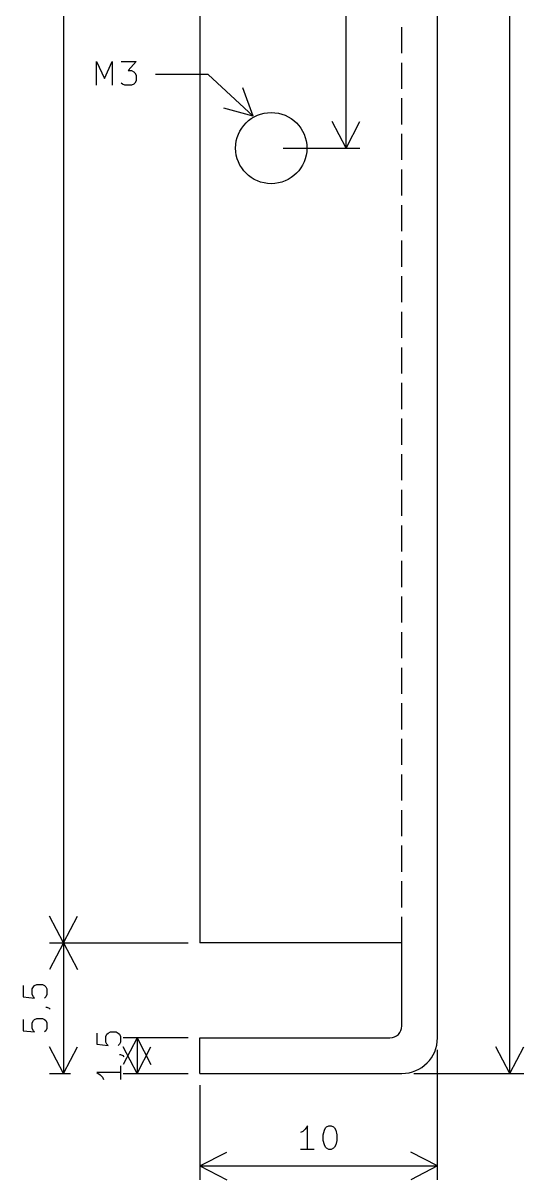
# Model space of a CAD drawing. Header units: millimetres. Extents: x 132 to 491, y -200 to -1.
# Drawn here: x 444.1 to 465.19, y -170.79 to -122.03 of the extents above; entities that cross this region are included whole.
import ezdxf

# ---------------------------------------------------------------- set-up
doc = ezdxf.new("R2010")
doc.units = ezdxf.units.MM
doc.layers.add('User.3', color=254, linetype='CONTINUOUS', true_color=0xb4dbd2)
doc.layers.add('User.4', color=57, linetype='CONTINUOUS', true_color=0x484848)

msp = doc.modelspace()

# ---------------------------------------------------------------- linework, layer by layer
at = {"layer": 'User.3', "linetype": 'CONTINUOUS'}
for p, q in [((464.6, -166.3), (464.6, -48.3)), ((461.55, -164.8), (461.55, -49.8)), ((445.8, -53.8), (445.8, -160.8)), ((451.55, -53.8), (451.55, -160.8)), ((457.7, -127.3), (457.7, -107.3)), ((460.05, -123.3), (460.05, -122.2)), ((447.190476, -124.654819), (447.190476, -123.654819)), ((447.190476, -123.654819), (447.523809, -124.369104)), ((447.523809, -124.369104), (447.857142, -123.654819)), ((447.857142, -123.654819), (447.857142, -124.654819)), ((448.238095, -123.654819), (448.857142, -123.654819)), ((448.857142, -123.654819), (448.523809, -124.035771)), ((460.05, -124.8), (460.05, -123.7)), ((448.523809, -124.035771), (448.666666, -124.035771)), ((448.666666, -124.035771), (448.761904, -124.08339)), ((448.761904, -124.08339), (448.809523, -124.131009)), ((448.809523, -124.131009), (448.857142, -124.226247)), ((448.857142, -124.226247), (448.857142, -124.464342)), ((451.9, -124.2), (449.672619, -124.2)), ((453.784472, -125.958841), (451.9, -124.2)), ((448.285714, -124.6072), (448.238095, -124.55958)), ((448.380952, -124.654819), (448.285714, -124.6072)), ((448.666666, -124.654819), (448.380952, -124.654819)), ((448.761904, -124.6072), (448.666666, -124.654819)), ((448.809523, -124.55958), (448.761904, -124.6072)), ((448.857142, -124.464342), (448.809523, -124.55958)), ((453.784472, -125.958841), (453.361061, -124.761501)), ((460.05, -126.3), (460.05, -125.2)), ((453.784472, -125.958841), (452.56081, -125.618913)), ((457.7, -127.3), (457.113579, -126.173496)), ((457.7, -127.3), (458.286421, -126.173496)), ((460.05, -127.8), (460.05, -126.7)), ((455.05, -127.3), (458.28642, -127.3)), ((460.05, -129.3), (460.05, -128.2)), ((460.05, -130.8), (460.05, -129.7)), ((460.05, -132.3), (460.05, -131.2)), ((460.05, -133.8), (460.05, -132.7)), ((460.05, -135.3), (460.05, -134.2)), ((460.05, -136.8), (460.05, -135.7)), ((460.05, -138.3), (460.05, -137.2)), ((460.05, -139.8), (460.05, -138.7)), ((460.05, -141.3), (460.05, -140.2)), ((460.05, -142.8), (460.05, -141.7)), ((460.05, -144.3), (460.05, -143.2)), ((460.05, -145.8), (460.05, -144.7)), ((460.05, -147.3), (460.05, -146.2)), ((460.05, -148.8), (460.05, -147.7)), ((460.05, -150.3), (460.05, -149.2)), ((460.05, -151.8), (460.05, -150.7)), ((460.05, -153.3), (460.05, -152.2)), ((460.05, -154.8), (460.05, -153.7)), ((460.05, -156.3), (460.05, -155.2)), ((460.05, -157.8), (460.05, -156.7)), ((460.05, -159.3), (460.05, -158.2)), ((445.8, -160.8), (445.213579, -159.673496)), ((445.8, -160.8), (446.386421, -159.673496)), ((460.05, -160.8), (460.05, -159.7)), ((445.8, -160.8), (445.213579, -161.926504)), ((445.21358, -160.8), (451.05, -160.8)), ((445.8, -160.8), (445.8, -166.3)), ((445.8, -160.8), (446.386421, -161.926504)), ((460.05, -160.8), (451.55, -160.8)), ((460.05, -164.3), (460.05, -160.8)), ((444.104819, -162.597619), (444.104819, -163.073809)), ((444.485771, -162.740476), (444.53339, -162.645238)), ((444.485771, -162.978571), (444.485771, -162.740476)), ((444.53339, -162.645238), (444.581009, -162.597619)), ((444.581009, -162.597619), (444.676247, -162.55)), ((444.676247, -162.55), (444.914342, -162.55)), ((444.914342, -162.55), (445.00958, -162.597619)), ((445.00958, -162.597619), (445.0572, -162.645238)), ((445.0572, -162.645238), (445.104819, -162.740476)), ((445.104819, -162.740476), (445.104819, -162.978571)), ((444.104819, -163.073809), (444.581009, -163.121428)), ((444.53339, -163.073809), (444.485771, -162.978571)), ((444.581009, -163.121428), (444.53339, -163.073809)), ((445.0572, -163.073809), (445.00958, -163.121428)), ((445.104819, -162.978571), (445.0572, -163.073809)), ((445.0572, -163.50238), (445.104819, -163.50238)), ((445.104819, -163.50238), (445.200057, -163.549999)), ((445.200057, -163.549999), (445.247676, -163.597618)), ((444.104819, -164.02619), (444.104819, -164.50238)), ((444.485771, -164.169047), (444.53339, -164.073809)), ((444.485771, -164.407142), (444.485771, -164.169047)), ((444.53339, -164.073809), (444.581009, -164.02619)), ((444.581009, -164.02619), (444.676247, -163.978571)), ((444.676247, -163.978571), (444.914342, -163.978571)), ((444.914342, -163.978571), (445.00958, -164.02619)), ((445.00958, -164.02619), (445.0572, -164.073809)), ((445.0572, -164.073809), (445.104819, -164.169047)), ((445.104819, -164.169047), (445.104819, -164.407142)), ((444.104819, -164.50238), (444.581009, -164.549999)), ((444.53339, -164.50238), (444.485771, -164.407142)), ((444.581009, -164.549999), (444.53339, -164.50238)), ((445.0572, -164.50238), (445.00958, -164.549999)), ((445.104819, -164.407142), (445.0572, -164.50238)), ((447.204819, -164.597619), (447.204819, -165.073809)), ((447.585771, -164.740476), (447.63339, -164.645238)), ((447.585771, -164.978571), (447.585771, -164.740476)), ((447.63339, -164.645238), (447.681009, -164.597619)), ((447.681009, -164.597619), (447.776247, -164.55)), ((447.776247, -164.55), (448.014342, -164.55)), ((448.014342, -164.55), (448.10958, -164.597619)), ((448.10958, -164.597619), (448.1572, -164.645238)), ((448.1572, -164.645238), (448.204819, -164.740476)), ((448.204819, -164.740476), (448.204819, -164.978571)), ((445.8, -166.3), (445.213579, -165.173496)), ((445.8, -166.3), (446.386421, -165.173496)), ((447.204819, -165.073809), (447.681009, -165.121428)), ((447.63339, -165.073809), (447.585771, -164.978571)), ((447.681009, -165.121428), (447.63339, -165.073809)), ((448.1572, -165.073809), (448.10958, -165.121428)), ((448.204819, -164.978571), (448.1572, -165.073809)), ((448.9, -164.8), (448.313579, -165.926504)), ((448.9, -166.3), (448.313579, -165.173496)), ((451.05, -164.8), (448.31358, -164.8)), ((448.9, -164.8), (448.9, -166.3)), ((448.9, -164.8), (449.486421, -165.926504)), ((448.9, -166.3), (449.486421, -165.173496)), ((451.55, -164.8), (459.55, -164.8)), ((451.55, -166.3), (451.55, -164.8)), ((464.6, -166.3), (464.013579, -165.173496)), ((464.6, -166.3), (465.186421, -165.173496)), ((448.1572, -165.50238), (448.204819, -165.50238)), ((448.204819, -165.50238), (448.300057, -165.549999)), ((448.300057, -165.549999), (448.347676, -165.597618)), ((461.55, -170.78642), (461.55, -165.3)), ((448.204819, -165.978571), (448.204819, -166.549999)), ((445.21358, -166.3), (446.1, -166.3)), ((448.204819, -166.264285), (447.204819, -166.264285)), ((447.204819, -166.264285), (447.347676, -166.359523)), ((447.347676, -166.359523), (447.442914, -166.454761)), ((447.442914, -166.454761), (447.490533, -166.549999)), ((448.31358, -166.3), (451.05, -166.3)), ((451.55, -166.3), (460.05, -166.3)), ((460.55, -166.3), (465.18642, -166.3)), ((451.55, -166.8), (451.55, -170.78642)), ((455.978571, -168.647676), (455.883333, -168.742914)), ((456.073809, -168.504819), (455.978571, -168.647676)), ((456.073809, -169.504819), (456.073809, -168.504819)), ((456.788095, -168.695295), (456.835714, -168.600057)), ((456.835714, -168.600057), (456.883333, -168.552438)), ((456.883333, -168.552438), (456.978571, -168.504819)), ((456.978571, -168.504819), (457.073809, -168.504819)), ((457.073809, -168.504819), (457.169047, -168.552438)), ((457.169047, -168.552438), (457.216666, -168.600057)), ((457.216666, -168.600057), (457.264285, -168.695295)), ((455.883333, -168.742914), (455.788095, -168.790533)), ((456.740476, -168.885771), (456.788095, -168.695295)), ((456.740476, -169.123866), (456.740476, -168.885771)), ((456.788095, -169.314342), (456.740476, -169.123866)), ((457.264285, -168.695295), (457.311904, -168.885771)), ((457.311904, -169.123866), (457.264285, -169.314342)), ((457.311904, -168.885771), (457.311904, -169.123866)), ((451.55, -170.2), (452.676504, -169.613579)), ((456.359523, -169.504819), (455.788095, -169.504819)), ((456.835714, -169.40958), (456.788095, -169.314342)), ((456.883333, -169.4572), (456.835714, -169.40958)), ((456.978571, -169.504819), (456.883333, -169.4572)), ((457.073809, -169.504819), (456.978571, -169.504819)), ((457.169047, -169.4572), (457.073809, -169.504819)), ((457.216666, -169.40958), (457.169047, -169.4572)), ((457.264285, -169.314342), (457.216666, -169.40958)), ((461.55, -170.2), (460.423496, -169.613579)), ((451.55, -170.2), (461.55, -170.2)), ((451.55, -170.2), (452.676504, -170.786421)), ((461.55, -170.2), (460.423496, -170.786421))]:
    msp.add_line(p, q, dxfattribs=at)
at = {"layer": 'User.3'}
msp.add_circle((454.55, -127.3), 1.5, dxfattribs=at)
for centre, radius in [((459.55, -164.3), 0.5), ((460.05, -164.8), 1.5)]:
    msp.add_arc(centre, radius, -90, 0, dxfattribs=at)
at = {"layer": 'User.4', "linetype": 'CONTINUOUS'}
for p, q in [((461.55, -164.8), (461.55, -49.8)), ((451.55, -53.8), (451.55, -160.8)), ((460.05, -123.3), (460.05, -122.2)), ((460.05, -124.8), (460.05, -123.7)), ((460.05, -126.3), (460.05, -125.2)), ((460.05, -127.8), (460.05, -126.7)), ((460.05, -129.3), (460.05, -128.2)), ((460.05, -130.8), (460.05, -129.7)), ((460.05, -132.3), (460.05, -131.2)), ((460.05, -133.8), (460.05, -132.7)), ((460.05, -135.3), (460.05, -134.2)), ((460.05, -136.8), (460.05, -135.7)), ((460.05, -138.3), (460.05, -137.2)), ((460.05, -139.8), (460.05, -138.7)), ((460.05, -141.3), (460.05, -140.2)), ((460.05, -142.8), (460.05, -141.7)), ((460.05, -144.3), (460.05, -143.2)), ((460.05, -145.8), (460.05, -144.7)), ((460.05, -147.3), (460.05, -146.2)), ((460.05, -148.8), (460.05, -147.7)), ((460.05, -150.3), (460.05, -149.2)), ((460.05, -151.8), (460.05, -150.7)), ((460.05, -153.3), (460.05, -152.2)), ((460.05, -154.8), (460.05, -153.7)), ((460.05, -156.3), (460.05, -155.2)), ((460.05, -157.8), (460.05, -156.7)), ((460.05, -159.3), (460.05, -158.2)), ((460.05, -160.8), (460.05, -159.7)), ((460.05, -160.8), (451.55, -160.8)), ((460.05, -164.3), (460.05, -160.8)), ((451.55, -164.8), (459.55, -164.8)), ((451.55, -166.3), (451.55, -164.8)), ((451.55, -166.3), (460.05, -166.3))]:
    msp.add_line(p, q, dxfattribs=at)
at = {"layer": 'User.4'}
msp.add_circle((454.55, -127.3), 1.5, dxfattribs=at)
for centre, radius in [((459.55, -164.3), 0.5), ((460.05, -164.8), 1.5)]:
    msp.add_arc(centre, radius, -90, 0, dxfattribs=at)

doc.saveas('drawing.dxf')
